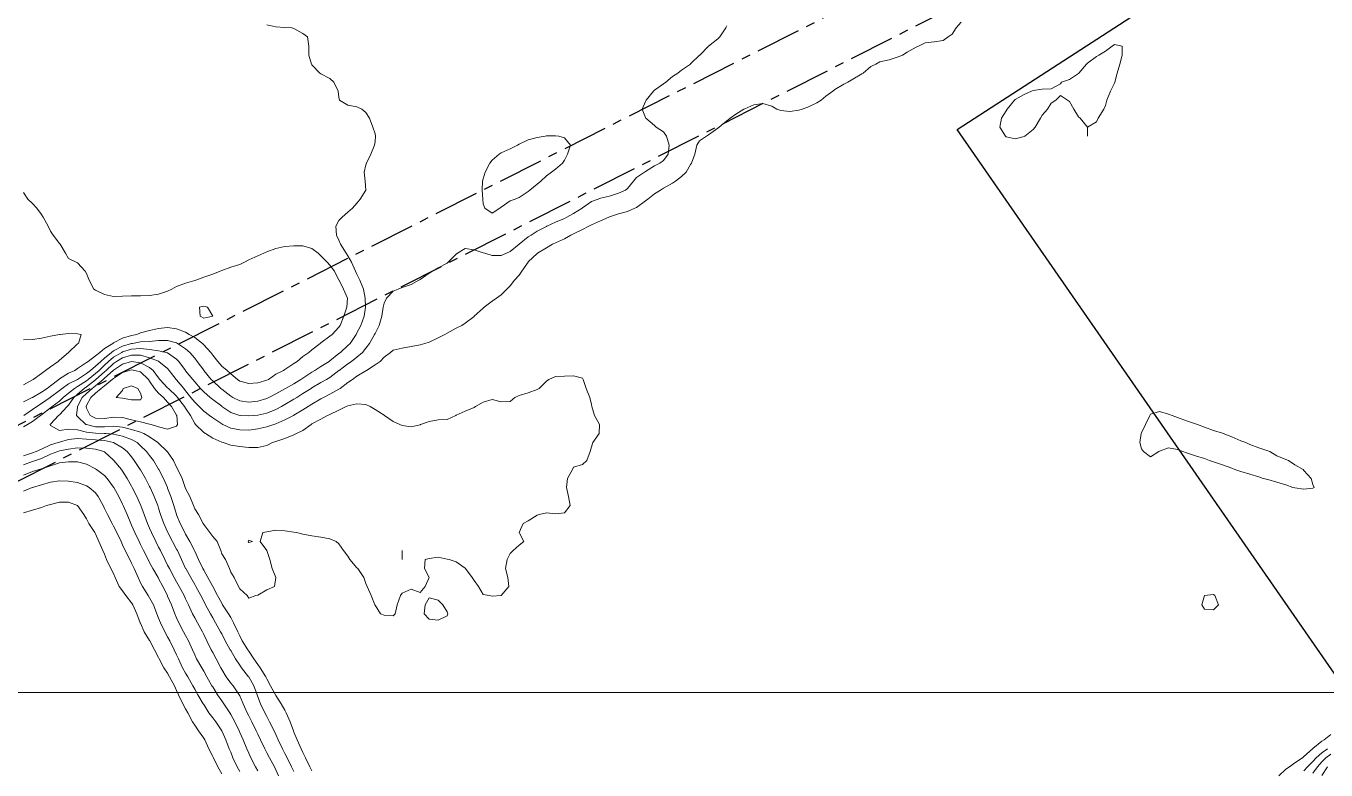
# Model space of a CAD drawing. Header units: centimetres. Extents: x 0 to 642158, y -847 to 649707.
# Drawn here: x 617479.9 to 617552, y 620683.1 to 620724.4 of the extents above; entities that cross this region are included whole.
import ezdxf

# ---------------------------------------------------------------- set-up
doc = ezdxf.new("R2010")
doc.units = ezdxf.units.CM
doc.header["$MEASUREMENT"] = 0
doc.linetypes.add('CENTERX2', pattern=[4, 2.5, -0.5, 0.5, -0.5])
doc.layers.add('MEV_grille', color=254, linetype='Continuous', lineweight=9)
doc.layers.add('WAL_topographie 0.5', color=253, linetype='Continuous', lineweight=20)
doc.layers.add('SPW_batiments', color=7, linetype='Continuous')
doc.layers.add('SPW_parcellaire cadastral', color=7, linetype='CENTERX2', lineweight=25, true_color=0xff0542)

# ---------------------------------------------------------------- blocks, each defined once
blk = doc.blocks.new('*U114')
at = {"layer": 'MEV_grille', "transparency": 33554687}
blk.add_lwpolyline([(-1338.461, 0), (1338.461, 0)], dxfattribs=at)
blk = doc.blocks.new('*U115')
at = {"layer": 'MEV_grille', "color": 0, "linetype": 'ByBlock', "lineweight": -2, "transparency": 16777216}
blk.add_blockref('*U114', (0, -1700), dxfattribs=at)

msp = doc.modelspace()

# ---------------------------------------------------------------- linework, layer by layer
at = {"layer": 'SPW_batiments'}
msp.add_lwpolyline([(617572.46, 620733.12), (617583.388, 620716.18), (617577.685, 620712.479), (617581.515, 620706.545), (617581.103, 620706.279), (617574.626, 620702.096), (617552.76, 620687.971), (617531.526, 620718.624), (617566.969, 620741.568), (617572.46, 620733.12)], dxfattribs=at)
at = {"layer": 'SPW_parcellaire cadastral'}
for points in [[(617404.956, 620754.186), (617454.845, 620780.014), (617546.487, 620840.855), (617597.653, 620762.022), (617447.371, 620685.97), (617443.362, 620692.406), (617418.115, 620733.491), (617404.956, 620754.186)], [(617622.857, 620723.826), (617495.619, 620638.846), (617461.462, 620689.988), (617598.891, 620759.697), (617622.857, 620723.826)]]:
    msp.add_lwpolyline(points, dxfattribs=at)
at = {"layer": 'WAL_topographie 0.5'}
for points in [[(617518.75, 620724.365), (617518.694, 620724.25), (617518.375, 620723.75), (617518.25, 620723.65), (617517.75, 620723.25), (617517.75, 620723.25), (617517.258, 620722.75), (617517.25, 620722.742), (617516.75, 620722.259), (617516.74, 620722.25), (617516.25, 620721.912), (617516.032, 620721.75), (617515.75, 620721.561), (617515.375, 620721.25), (617515.25, 620721.15), (617514.75, 620720.795), (617514.692, 620720.75), (617514.281, 620720.25), (617514.25, 620720.179), (617514.06, 620719.75), (617514.25, 620719.281), (617514.258, 620719.25), (617514.75, 620718.832), (617514.84, 620718.75), (617515.25, 620718.482), (617515.415, 620718.25), (617515.566, 620717.75), (617515.506, 620717.25), (617515.25, 620716.89), (617515.039, 620716.75), (617514.75, 620716.594), (617514.25, 620716.288), (617514.197, 620716.25), (617513.75, 620715.947), (617513.578, 620715.75), (617513.25, 620715.34), (617513.144, 620715.25), (617512.75, 620715.076), (617512.25, 620714.921), (617511.75, 620714.802), (617511.617, 620714.75), (617511.25, 620714.628), (617510.75, 620714.266), (617510.731, 620714.25), (617510.25, 620713.948), (617509.887, 620713.75), (617509.75, 620713.681), (617509.25, 620713.478), (617508.785, 620713.25), (617508.75, 620713.236), (617508.25, 620712.968), (617507.915, 620712.75), (617507.75, 620712.653), (617507.25, 620712.254), (617507.245, 620712.25), (617506.75, 620711.847), (617506.541, 620711.75), (617506.25, 620711.627), (617505.75, 620711.631), (617505.332, 620711.75), (617505.25, 620711.778), (617504.75, 620711.941), (617504.25, 620712.013), (617503.82, 620711.75), (617503.75, 620711.693), (617503.297, 620711.25), (617503.25, 620711.207), (617502.75, 620710.941), (617502.446, 620710.75), (617502.25, 620710.643), (617501.75, 620710.291), (617501.68, 620710.25), (617501.25, 620710.012), (617500.75, 620709.844), (617500.529, 620709.75), (617500.25, 620709.64), (617499.887, 620709.25), (617499.75, 620708.988), (617499.707, 620708.75), (617499.62, 620708.25), (617499.471, 620707.75), (617499.25, 620707.294), (617499.23, 620707.25), (617498.948, 620706.75), (617498.75, 620706.479), (617498.558, 620706.25), (617498.25, 620705.983), (617497.945, 620705.75), (617497.75, 620705.616), (617497.263, 620705.25), (617497.25, 620705.24), (617496.75, 620704.864), (617496.556, 620704.75), (617496.25, 620704.573), (617495.75, 620704.281), (617495.702, 620704.25), (617495.25, 620703.964), (617494.909, 620703.75), (617494.75, 620703.648), (617494.25, 620703.349), (617494.069, 620703.25), (617493.75, 620703.084), (617493.25, 620702.875), (617492.75, 620702.771), (617492.5, 620702.75), (617492.25, 620702.729), (617491.772, 620702.75), (617491.75, 620702.751), (617491.25, 620702.916), (617490.764, 620703.25), (617490.75, 620703.26), (617490.25, 620703.642), (617490.111, 620703.75), (617489.75, 620704.061), (617489.568, 620704.25), (617489.25, 620704.621), (617489.149, 620704.75), (617488.75, 620705.232), (617488.736, 620705.25), (617488.37, 620705.75), (617488.25, 620705.878), (617487.75, 620706.233), (617487.694, 620706.25), (617487.25, 620706.342), (617486.75, 620706.409), (617486.25, 620706.465), (617485.75, 620706.426), (617485.25, 620706.272), (617485.21, 620706.25), (617484.75, 620705.984), (617484.481, 620705.75), (617484.25, 620705.534), (617483.95, 620705.25), (617483.75, 620705.071), (617483.353, 620704.75), (617483.25, 620704.67), (617482.75, 620704.353), (617482.58, 620704.25), (617482.25, 620703.983), (617481.957, 620703.75), (617481.75, 620703.551), (617481.351, 620703.25), (617481.25, 620703.164), (617480.75, 620702.786), (617480.7, 620702.75), (617480.25, 620702.406), (617479.989, 620702.25), (617479.75, 620702.115)], [(617493.25, 620724.421), (617493.75, 620724.311), (617494.25, 620724.278), (617494.635, 620724.25), (617494.75, 620724.214), (617495.25, 620723.944), (617495.5, 620723.75), (617495.578, 620723.25), (617495.579, 620722.75), (617495.733, 620722.25), (617495.75, 620722.214), (617496.183, 620721.75), (617496.25, 620721.712), (617496.75, 620721.446), (617496.97, 620721.25), (617497.21, 620720.75), (617497.25, 620720.417), (617497.281, 620720.25), (617497.75, 620719.972), (617498.25, 620719.872), (617498.515, 620719.75), (617498.75, 620719.56), (617498.941, 620719.25), (617499.135, 620718.75), (617499.25, 620718.375), (617499.285, 620718.25), (617499.25, 620717.95), (617499.227, 620717.75), (617499.017, 620717.25), (617498.773, 620716.75), (617498.75, 620716.659), (617498.65, 620716.25), (617498.709, 620715.75), (617498.735, 620715.25), (617498.425, 620714.75), (617498.25, 620714.531), (617497.993, 620714.25), (617497.75, 620714.032), (617497.436, 620713.75), (617497.25, 620713.574), (617497.081, 620713.25), (617497.116, 620712.75), (617497.25, 620712.467), (617497.344, 620712.25), (617497.655, 620711.75), (617497.75, 620711.609), (617497.95, 620711.25), (617498.176, 620710.75), (617498.25, 620710.589), (617498.415, 620710.25), (617498.603, 620709.75), (617498.704, 620709.25), (617498.728, 620708.75), (617498.648, 620708.25), (617498.458, 620707.75), (617498.25, 620707.34), (617498.203, 620707.25), (617497.866, 620706.75), (617497.75, 620706.63), (617497.33, 620706.25), (617497.25, 620706.187), (617496.75, 620705.787), (617496.702, 620705.75), (617496.25, 620705.459), (617495.919, 620705.25), (617495.75, 620705.153), (617495.25, 620704.823), (617495.14, 620704.75), (617494.75, 620704.508), (617494.288, 620704.25), (617494.25, 620704.228), (617493.75, 620703.946), (617493.36, 620703.75), (617493.25, 620703.697), (617492.75, 620703.537), (617492.25, 620703.491), (617491.75, 620703.566), (617491.365, 620703.75), (617491.25, 620703.816), (617490.75, 620704.213), (617490.705, 620704.25), (617490.25, 620704.672), (617490.174, 620704.75), (617489.759, 620705.25), (617489.75, 620705.263), (617489.386, 620705.75), (617489.25, 620705.926), (617488.985, 620706.25), (617488.75, 620706.452), (617488.303, 620706.75), (617488.25, 620706.777), (617487.75, 620706.913), (617487.25, 620706.903), (617486.75, 620706.862), (617486.25, 620706.838), (617485.804, 620706.75), (617485.75, 620706.742), (617485.25, 620706.598), (617484.75, 620706.34), (617484.634, 620706.25), (617484.25, 620705.933), (617484.045, 620705.75), (617483.75, 620705.476), (617483.475, 620705.25), (617483.25, 620705.08), (617482.75, 620704.752), (617482.746, 620704.75), (617482.25, 620704.501), (617481.896, 620704.25), (617481.75, 620704.135), (617481.25, 620703.756), (617481.241, 620703.75), (617480.75, 620703.413), (617480.493, 620703.25), (617480.25, 620703.077), (617479.772, 620702.75)], [(617531.75, 620724.579), (617531.477, 620724.25), (617531.25, 620723.902), (617531.024, 620723.75), (617530.75, 620723.557), (617530.25, 620723.482), (617529.75, 620723.422), (617529.377, 620723.25), (617529.25, 620723.184), (617528.75, 620722.906), (617528.489, 620722.75), (617528.25, 620722.641), (617527.75, 620722.479), (617527.25, 620722.364), (617527.026, 620722.25), (617526.75, 620722.107), (617526.31, 620721.75), (617526.25, 620721.703), (617525.75, 620721.406), (617525.473, 620721.25), (617525.25, 620721.131), (617524.75, 620720.835), (617524.637, 620720.75), (617524.25, 620720.467), (617523.996, 620720.25), (617523.75, 620720.088), (617523.25, 620719.854), (617522.931, 620719.75), (617522.75, 620719.685), (617522.25, 620719.614), (617521.75, 620719.675), (617521.526, 620719.75), (617521.25, 620719.911), (617520.75, 620720.065), (617520.25, 620719.987), (617519.75, 620719.772), (617519.709, 620719.75), (617519.25, 620719.469), (617518.948, 620719.25), (617518.75, 620719.097), (617518.331, 620718.75), (617518.25, 620718.69), (617517.75, 620718.327), (617517.623, 620718.25), (617517.25, 620717.994), (617517.099, 620717.75), (617516.976, 620717.25), (617516.805, 620716.75), (617516.75, 620716.679), (617516.495, 620716.25), (617516.25, 620716.001), (617515.913, 620715.75), (617515.75, 620715.639), (617515.25, 620715.359), (617515.074, 620715.25), (617514.75, 620715.043), (617514.37, 620714.75), (617514.25, 620714.661), (617513.75, 620714.293), (617513.658, 620714.25), (617513.25, 620714.071), (617512.75, 620713.932), (617512.25, 620713.765), (617512.213, 620713.75), (617511.75, 620713.546), (617511.25, 620713.322), (617511.109, 620713.25), (617510.75, 620713.066), (617510.25, 620712.828), (617510.103, 620712.75), (617509.75, 620712.559), (617509.25, 620712.322), (617509.098, 620712.25), (617508.75, 620712.052), (617508.26, 620711.75), (617508.25, 620711.74), (617507.75, 620711.265), (617507.735, 620711.25), (617507.385, 620710.75), (617507.25, 620710.526), (617506.987, 620710.25), (617506.75, 620709.938), (617506.562, 620709.75), (617506.25, 620709.435), (617505.987, 620709.25), (617505.75, 620709.099), (617505.305, 620708.75), (617505.25, 620708.707), (617504.756, 620708.25), (617504.75, 620708.245), (617504.25, 620707.864), (617504.058, 620707.75), (617503.75, 620707.585), (617503.25, 620707.318), (617503.125, 620707.25), (617502.75, 620707.048), (617502.25, 620706.821), (617502.019, 620706.75), (617501.75, 620706.668), (617501.25, 620706.572), (617500.75, 620706.491), (617500.25, 620706.372), (617500.105, 620706.25), (617499.75, 620705.986), (617499.542, 620705.75), (617499.25, 620705.55), (617498.783, 620705.25), (617498.75, 620705.233), (617498.25, 620704.922), (617498, 620704.75), (617497.75, 620704.574), (617497.315, 620704.25), (617497.25, 620704.209), (617496.75, 620703.937), (617496.399, 620703.75), (617496.25, 620703.668), (617495.75, 620703.381), (617495.536, 620703.25), (617495.25, 620703.066), (617494.75, 620702.76), (617494.731, 620702.75), (617494.25, 620702.51), (617493.75, 620702.287), (617493.643, 620702.25), (617493.25, 620702.109), (617492.75, 620702), (617492.25, 620701.939), (617491.75, 620701.945), (617491.25, 620702.048), (617490.805, 620702.25), (617490.75, 620702.279), (617490.25, 620702.622), (617490.072, 620702.75), (617489.75, 620702.982), (617489.505, 620703.25), (617489.25, 620703.494), (617489.043, 620703.75), (617488.75, 620704.119), (617488.647, 620704.25), (617488.25, 620704.731), (617488.231, 620704.75), (617487.834, 620705.25), (617487.75, 620705.346), (617487.257, 620705.75), (617487.25, 620705.753), (617486.75, 620705.949), (617486.25, 620706.091), (617485.75, 620706.094), (617485.25, 620705.951), (617484.915, 620705.75), (617484.75, 620705.636), (617484.337, 620705.25), (617484.25, 620705.173), (617483.777, 620704.75), (617483.75, 620704.727), (617483.25, 620704.337), (617483.119, 620704.25), (617482.75, 620703.922), (617482.545, 620703.75), (617482.25, 620703.323), (617482.174, 620703.25), (617481.75, 620702.789), (617481.701, 620702.75), (617481.25, 620702.259), (617481.239, 620702.25), (617481.25, 620702.192), (617481.75, 620701.92), (617482.25, 620701.984), (617482.75, 620701.952), (617483.25, 620701.827), (617483.75, 620701.764), (617484.25, 620701.754), (617484.323, 620701.75), (617484.75, 620701.719), (617485.25, 620701.603), (617485.75, 620701.411), (617486.057, 620701.25), (617486.25, 620701.066), (617486.575, 620700.75), (617486.75, 620700.533), (617486.972, 620700.25), (617487.25, 620699.776), (617487.264, 620699.75), (617487.522, 620699.25), (617487.735, 620698.75), (617487.75, 620698.713), (617487.93, 620698.25), (617488.102, 620697.75), (617488.243, 620697.25), (617488.25, 620697.233), (617488.448, 620696.75), (617488.707, 620696.25), (617488.75, 620696.171), (617488.991, 620695.75), (617489.233, 620695.25), (617489.25, 620695.212), (617489.466, 620694.75), (617489.707, 620694.25), (617489.75, 620694.171), (617489.977, 620693.75), (617490.25, 620693.25), (617490.25, 620693.25), (617490.52, 620692.75), (617490.75, 620692.334), (617490.799, 620692.25), (617491.119, 620691.75), (617491.25, 620691.532), (617491.411, 620691.25), (617491.635, 620690.75), (617491.75, 620690.512), (617491.89, 620690.25), (617492.205, 620689.75), (617492.25, 620689.679), (617492.534, 620689.25), (617492.75, 620688.926), (617492.877, 620688.75), (617493.194, 620688.25), (617493.25, 620688.133), (617493.461, 620687.75), (617493.725, 620687.25), (617493.75, 620687.206), (617494.049, 620686.75), (617494.25, 620686.388), (617494.32, 620686.25), (617494.537, 620685.75), (617494.721, 620685.25), (617494.75, 620685.174), (617494.933, 620684.75), (617495.159, 620684.25), (617495.25, 620684.052), (617495.4, 620683.75), (617495.627, 620683.25), (617495.75, 620683.022)], [(617538.75, 620718.25), (617538.75, 620718.25), (617538.75, 620718.25), (617538.75, 620718.75), (617538.35, 620719.25), (617538.25, 620719.321), (617538, 620719.75), (617537.75, 620720.179), (617537.65, 620720.25), (617537.25, 620720.5), (617537, 620720.25), (617536.75, 620720.083), (617536.539, 620719.75), (617536.25, 620719.406), (617536.157, 620719.25), (617535.85, 620718.75), (617535.75, 620718.611), (617535.286, 620718.25), (617535.25, 620718.224), (617534.75, 620718.094), (617534.25, 620718.205), (617534.2, 620718.25), (617533.893, 620718.75), (617533.979, 620719.25), (617534.25, 620719.656), (617534.294, 620719.75), (617534.703, 620720.25), (617534.75, 620720.287), (617535.25, 620720.561), (617535.646, 620720.75), (617535.75, 620720.784), (617536.25, 620720.852), (617536.75, 620720.88), (617537.25, 620721.15), (617537.306, 620721.25), (617537.75, 620721.388), (617538.25, 620721.722), (617538.273, 620721.75), (617538.708, 620722.25), (617538.75, 620722.295), (617539.25, 620722.674), (617539.389, 620722.75), (617539.75, 620722.96), (617540.125, 620723.25), (617540.25, 620723.341), (617540.679, 620723.25), (617540.687, 620722.75), (617540.542, 620722.25), (617540.398, 620721.75), (617540.267, 620721.25), (617540.25, 620721.187), (617540.031, 620720.75), (617539.825, 620720.25), (617539.75, 620719.95), (617539.659, 620719.75), (617539.341, 620719.25), (617539.25, 620719.05), (617538.75, 620718.75), (617538.75, 620718.25)], [(617506.176, 620714.25), (617505.75, 620713.983), (617505.332, 620714.25), (617505.25, 620714.487), (617505.222, 620714.75), (617505.2, 620715.25), (617505.211, 620715.75), (617505.25, 620715.886), (617505.356, 620716.25), (617505.618, 620716.75), (617505.75, 620716.916), (617506.138, 620717.25), (617506.25, 620717.325), (617506.75, 620717.547), (617507.151, 620717.75), (617507.25, 620717.805), (617507.75, 620718.035), (617508.25, 620718.17), (617508.693, 620718.25), (617508.75, 620718.26), (617509.25, 620718.271), (617509.44, 620718.25), (617509.75, 620718.15), (617510.092, 620717.75), (617509.932, 620717.25), (617509.75, 620716.917), (617509.651, 620716.75), (617509.25, 620716.411), (617509.029, 620716.25), (617508.75, 620716.045), (617508.442, 620715.75), (617508.25, 620715.591), (617507.838, 620715.25), (617507.75, 620715.175), (617507.25, 620714.836), (617507.026, 620714.75), (617506.75, 620714.651), (617506.25, 620714.299), (617506.176, 620714.25)], [(617479.75, 620715.117), (617479.994, 620714.75), (617480.25, 620714.51), (617480.49, 620714.25), (617480.75, 620713.895), (617480.856, 620713.75), (617481.121, 620713.25), (617481.25, 620712.972), (617481.408, 620712.75), (617481.75, 620712.286), (617481.796, 620712.25), (617482.096, 620711.75), (617482.25, 620711.464), (617482.679, 620711.25), (617482.75, 620711.225), (617483.182, 620710.75), (617483.25, 620710.625), (617483.391, 620710.25), (617483.656, 620709.75), (617483.75, 620709.703), (617484.25, 620709.46), (617484.75, 620709.346), (617485.25, 620709.363), (617485.75, 620709.382), (617486.25, 620709.384), (617486.75, 620709.41), (617487.25, 620709.481), (617487.75, 620709.643), (617487.98, 620709.75), (617488.25, 620709.9), (617488.75, 620710.085), (617489.25, 620710.232), (617489.307, 620710.25), (617489.75, 620710.423), (617490.25, 620710.589), (617490.673, 620710.75), (617490.75, 620710.784), (617491.25, 620710.97), (617491.75, 620711.126), (617492.012, 620711.25), (617492.25, 620711.376), (617492.75, 620711.608), (617493.093, 620711.75), (617493.25, 620711.823), (617493.75, 620712.022), (617494.25, 620712.129), (617494.75, 620712.171), (617495.25, 620712.168), (617495.75, 620712.023), (617496.09, 620711.75), (617496.25, 620711.616), (617496.6, 620711.25), (617496.75, 620711.086), (617497, 620710.75), (617497.25, 620710.264), (617497.256, 620710.25), (617497.497, 620709.75), (617497.718, 620709.25), (617497.683, 620708.75), (617497.518, 620708.25), (617497.313, 620707.75), (617497.25, 620707.648), (617496.873, 620707.25), (617496.75, 620707.154), (617496.25, 620706.78), (617496.211, 620706.75), (617495.75, 620706.385), (617495.575, 620706.25), (617495.25, 620706.022), (617494.926, 620705.75), (617494.75, 620705.634), (617494.25, 620705.304), (617494.182, 620705.25), (617493.75, 620705.032), (617493.353, 620704.75), (617493.25, 620704.699), (617492.75, 620704.566), (617492.25, 620704.519), (617491.75, 620704.659), (617491.626, 620704.75), (617491.25, 620705.067), (617491.045, 620705.25), (617490.75, 620705.493), (617490.535, 620705.75), (617490.25, 620706.1), (617490.144, 620706.25), (617489.75, 620706.676), (617489.677, 620706.75), (617489.25, 620707.076), (617488.952, 620707.25), (617488.75, 620707.363), (617488.25, 620707.559), (617487.75, 620707.621), (617487.25, 620707.572), (617486.75, 620707.466), (617486.25, 620707.332), (617486.041, 620707.25), (617485.75, 620707.192), (617485.25, 620707.042), (617484.75, 620706.775), (617484.715, 620706.75), (617484.25, 620706.458), (617483.989, 620706.25), (617483.75, 620706.053), (617483.345, 620705.75), (617483.25, 620705.681), (617482.75, 620705.346), (617482.602, 620705.25), (617482.25, 620705.09), (617481.75, 620704.777), (617481.716, 620704.75), (617481.25, 620704.389), (617481.074, 620704.25), (617480.75, 620704.042), (617480.25, 620703.751), (617480.248, 620703.75), (617479.75, 620703.497)], [(617490.25, 620708.25), (617490.25, 620708.25), (617489.75, 620708.143), (617489.556, 620708.25), (617489.525, 620708.75), (617489.75, 620708.82), (617489.955, 620708.75), (617490.25, 620708.25), (617490.25, 620708.25)], [(617479.75, 620706.948), (617480.25, 620706.967), (617480.75, 620707.047), (617481.25, 620707.145), (617481.75, 620707.242), (617481.8, 620707.25), (617482.25, 620707.299), (617482.75, 620707.283), (617482.958, 620707.25), (617482.802, 620706.75), (617482.75, 620706.717), (617482.255, 620706.25), (617482.25, 620706.246), (617481.75, 620705.809), (617481.687, 620705.75), (617481.25, 620705.453), (617480.979, 620705.25), (617480.75, 620705.076), (617480.302, 620704.75), (617480.25, 620704.719), (617479.75, 620704.451)], [(617500.25, 620691.636), (617500.369, 620691.75), (617500.472, 620692.25), (617500.67, 620692.75), (617500.75, 620692.893), (617501.25, 620693.103), (617501.75, 620692.917), (617502.023, 620693.25), (617502.25, 620693.75), (617502, 620694.25), (617502.036, 620694.75), (617502.25, 620694.81), (617502.75, 620694.893), (617503.25, 620694.782), (617503.361, 620694.75), (617503.75, 620694.625), (617504.25, 620694.268), (617504.267, 620694.25), (617504.646, 620693.75), (617504.75, 620693.592), (617504.982, 620693.25), (617505.25, 620692.809), (617505.583, 620692.75), (617505.75, 620692.717), (617506.249, 620692.75), (617506.25, 620692.75), (617506.667, 620693.25), (617506.614, 620693.75), (617506.491, 620694.25), (617506.583, 620694.75), (617506.75, 620695.083), (617506.917, 620695.25), (617507.25, 620695.55), (617507.5, 620695.75), (617507.25, 620696.25), (617507.25, 620696.25), (617507.25, 620696.25), (617507.469, 620696.75), (617507.75, 620696.895), (617508.25, 620697.225), (617508.35, 620697.25), (617508.75, 620697.341), (617509.25, 620697.288), (617509.75, 620697.35), (617510.066, 620697.75), (617509.974, 620698.25), (617509.861, 620698.75), (617509.93, 620699.25), (617510.208, 620699.75), (617510.25, 620699.875), (617510.75, 620700.036), (617511, 620700.25), (617511.179, 620700.75), (617511.25, 620701), (617511.321, 620701.25), (617511.679, 620701.75), (617511.694, 620702.25), (617511.417, 620702.75), (617511.278, 620703.25), (617511.25, 620703.35), (617511.167, 620703.75), (617510.967, 620704.25), (617510.783, 620704.75), (617510.75, 620704.821), (617510.25, 620704.95), (617509.75, 620704.935), (617509.25, 620704.912), (617508.883, 620704.75), (617508.75, 620704.65), (617508.35, 620704.25), (617508.25, 620704.189), (617507.75, 620704.013), (617507.25, 620703.85), (617507, 620703.75), (617506.75, 620703.531), (617506.25, 620703.51), (617505.75, 620703.628), (617505.25, 620703.495), (617504.828, 620703.25), (617504.75, 620703.2), (617504.25, 620702.98), (617503.75, 620702.76), (617503.724, 620702.75), (617503.25, 620702.519), (617502.75, 620702.5), (617502.25, 620702.417), (617501.781, 620702.25), (617501.75, 620702.238), (617501.25, 620702.115), (617500.75, 620702.185), (617500.62, 620702.25), (617500.25, 620702.419), (617499.774, 620702.75), (617499.75, 620702.765), (617499.25, 620703.075), (617498.981, 620703.25), (617498.75, 620703.35), (617498.25, 620703.389), (617497.75, 620703.287), (617497.651, 620703.25), (617497.25, 620703.047), (617496.75, 620702.811), (617496.611, 620702.75), (617496.25, 620702.549), (617495.75, 620702.281), (617495.702, 620702.25), (617495.25, 620701.908), (617494.892, 620701.75), (617494.75, 620701.669), (617494.25, 620701.468), (617493.75, 620701.311), (617493.57, 620701.25), (617493.25, 620701.089), (617492.75, 620700.972), (617492.25, 620700.975), (617491.75, 620701.022), (617491.25, 620701.11), (617490.833, 620701.25), (617490.75, 620701.272), (617490.25, 620701.487), (617489.847, 620701.75), (617489.75, 620701.811), (617489.3, 620702.25), (617489.25, 620702.309), (617489.014, 620702.75), (617488.75, 620703.146), (617488.686, 620703.25), (617488.301, 620703.75), (617488.25, 620703.812), (617487.791, 620704.25), (617487.75, 620704.291), (617487.317, 620704.75), (617487.25, 620704.835), (617486.949, 620705.25), (617486.75, 620705.404), (617486.25, 620705.676), (617485.75, 620705.743), (617485.25, 620705.592), (617484.75, 620705.268), (617484.731, 620705.25), (617484.25, 620704.823), (617484.169, 620704.75), (617483.75, 620704.397), (617483.562, 620704.25), (617483.25, 620703.961), (617483.016, 620703.75), (617482.752, 620703.25), (617482.75, 620703.212), (617482.699, 620702.75), (617482.75, 620702.686), (617483.222, 620702.25), (617483.25, 620702.24), (617483.75, 620702.123), (617484.25, 620702.121), (617484.75, 620702.146), (617485.25, 620702.096), (617485.75, 620701.966), (617486.25, 620701.818), (617486.427, 620701.75), (617486.75, 620701.564), (617487.206, 620701.25), (617487.25, 620701.208), (617487.733, 620700.75), (617487.75, 620700.724), (617488.071, 620700.25), (617488.25, 620699.881), (617488.325, 620699.75), (617488.557, 620699.25), (617488.728, 620698.75), (617488.75, 620698.688), (617488.989, 620698.25), (617489.184, 620697.75), (617489.25, 620697.57), (617489.466, 620697.25), (617489.72, 620696.75), (617489.75, 620696.694), (617490.087, 620696.25), (617490.25, 620696.025), (617490.502, 620695.75), (617490.7, 620695.25), (617490.75, 620695.07), (617490.961, 620694.75), (617491.18, 620694.25), (617491.25, 620694.061), (617491.432, 620693.75), (617491.688, 620693.25), (617491.75, 620693.125), (617492.164, 620692.75), (617492.25, 620692.611), (617492.635, 620692.75), (617492.75, 620692.781), (617493.25, 620693.067), (617493.673, 620693.25), (617493.75, 620693.75), (617493.556, 620694.25), (617493.422, 620694.75), (617493.25, 620695.25), (617493.25, 620695.25), (617492.875, 620695.75), (617493.028, 620696.25), (617493.25, 620696.297), (617493.75, 620696.378), (617494.25, 620696.341), (617494.75, 620696.273), (617494.893, 620696.25), (617495.25, 620696.169), (617495.75, 620696.071), (617496.25, 620695.991), (617496.75, 620695.911), (617497.096, 620695.75), (617497.25, 620695.625), (617497.5, 620695.25), (617497.75, 620694.934), (617497.856, 620694.75), (617498.25, 620694.302), (617498.29, 620694.25), (617498.625, 620693.75), (617498.75, 620693.417), (617498.815, 620693.25), (617499.029, 620692.75), (617499.238, 620692.25), (617499.25, 620692.214), (617499.56, 620691.75), (617499.75, 620691.663), (617500.25, 620691.636)], [(617488.25, 620702.147), (617488.295, 620702.25), (617488.261, 620702.75), (617488.25, 620702.769), (617487.961, 620703.25), (617487.75, 620703.494), (617487.514, 620703.75), (617487.25, 620703.984), (617487.028, 620704.25), (617486.75, 620704.659), (617486.684, 620704.75), (617486.25, 620705.162), (617485.93, 620705.25), (617485.75, 620705.284), (617485.611, 620705.25), (617485.25, 620705.131), (617484.75, 620704.809), (617484.681, 620704.75), (617484.25, 620704.4), (617484.06, 620704.25), (617483.75, 620703.977), (617483.5, 620703.75), (617483.25, 620703.297), (617483.227, 620703.25), (617483.25, 620703.15), (617483.454, 620702.75), (617483.75, 620702.6), (617484.25, 620702.588), (617484.75, 620702.65), (617485.25, 620702.636), (617485.75, 620702.515), (617486.25, 620702.391), (617486.75, 620702.275), (617486.837, 620702.25), (617487.25, 620702.121), (617487.75, 620701.981), (617488.25, 620702.147)], [(617486.25, 620703.61), (617486.318, 620703.75), (617486.25, 620703.987), (617486.09, 620704.25), (617485.75, 620704.401), (617485.285, 620704.25), (617485.25, 620704.136), (617484.896, 620703.75), (617485.25, 620703.707), (617485.75, 620703.623), (617486.25, 620703.61)], [(617551.333, 620698.75), (617551.25, 620698.717), (617550.75, 620698.664), (617550.25, 620698.726), (617550.15, 620698.75), (617549.75, 620698.898), (617549.25, 620699.045), (617548.75, 620699.189), (617548.5, 620699.25), (617548.25, 620699.336), (617547.75, 620699.494), (617547.25, 620699.648), (617546.926, 620699.75), (617546.75, 620699.818), (617546.25, 620700.01), (617545.75, 620700.171), (617545.525, 620700.25), (617545.25, 620700.358), (617544.75, 620700.517), (617544.25, 620700.675), (617544.046, 620700.75), (617543.75, 620700.866), (617543.25, 620700.946), (617542.75, 620700.765), (617542.717, 620700.75), (617542.25, 620700.446), (617541.861, 620700.75), (617541.75, 620700.893), (617541.661, 620701.25), (617541.739, 620701.75), (617541.75, 620701.776), (617541.978, 620702.25), (617542.214, 620702.75), (617542.25, 620702.823), (617542.75, 620702.977), (617543.25, 620702.824), (617543.458, 620702.75), (617543.75, 620702.631), (617544.25, 620702.453), (617544.75, 620702.288), (617544.859, 620702.25), (617545.25, 620702.095), (617545.75, 620701.911), (617546.25, 620701.758), (617546.274, 620701.75), (617546.75, 620701.558), (617547.25, 620701.35), (617547.54, 620701.25), (617547.75, 620701.145), (617548.25, 620700.954), (617548.75, 620700.789), (617548.861, 620700.75), (617549.25, 620700.517), (617549.75, 620700.303), (617549.893, 620700.25), (617550.25, 620700.012), (617550.708, 620699.75), (617550.75, 620699.7), (617551.159, 620699.25), (617551.25, 620698.917), (617551.333, 620698.75)], [(617479.75, 620700.514), (617480.25, 620700.673), (617480.458, 620700.75), (617480.75, 620700.88), (617481.25, 620701.112), (617481.685, 620701.25), (617481.75, 620701.273), (617482.25, 620701.413), (617482.75, 620701.47), (617483.25, 620701.428), (617483.75, 620701.399), (617484.25, 620701.361), (617484.75, 620701.251), (617484.752, 620701.25), (617485.25, 620700.956), (617485.509, 620700.75), (617485.75, 620700.445), (617485.898, 620700.25), (617486.236, 620699.75), (617486.25, 620699.726), (617486.522, 620699.25), (617486.75, 620698.81), (617486.78, 620698.75), (617487.008, 620698.25), (617487.203, 620697.75), (617487.25, 620697.6), (617487.357, 620697.25), (617487.536, 620696.75), (617487.75, 620696.286), (617487.767, 620696.25), (617488.026, 620695.75), (617488.25, 620695.324), (617488.289, 620695.25), (617488.517, 620694.75), (617488.75, 620694.255), (617488.752, 620694.25), (617489.033, 620693.75), (617489.25, 620693.37), (617489.318, 620693.25), (617489.593, 620692.75), (617489.75, 620692.448), (617489.854, 620692.25), (617490.125, 620691.75), (617490.25, 620691.528), (617490.414, 620691.25), (617490.686, 620690.75), (617490.75, 620690.629), (617490.94, 620690.25), (617491.223, 620689.75), (617491.25, 620689.703), (617491.521, 620689.25), (617491.75, 620688.893), (617491.842, 620688.75), (617492.243, 620688.25), (617492.25, 620688.24), (617492.539, 620687.75), (617492.712, 620687.25), (617492.75, 620687.14), (617492.897, 620686.75), (617493.143, 620686.25), (617493.25, 620686.037), (617493.406, 620685.75), (617493.653, 620685.25), (617493.75, 620685.042), (617493.881, 620684.75), (617494.114, 620684.25), (617494.25, 620683.985), (617494.371, 620683.75), (617494.624, 620683.25), (617494.75, 620682.994)], [(617479.75, 620700.008), (617480.25, 620700.19), (617480.418, 620700.25), (617480.75, 620700.364), (617481.25, 620700.595), (617481.66, 620700.75), (617481.75, 620700.78), (617482.25, 620700.878), (617482.75, 620700.945), (617483.25, 620700.932), (617483.75, 620700.88), (617484.214, 620700.75), (617484.25, 620700.728), (617484.75, 620700.26), (617484.759, 620700.25), (617485.187, 620699.75), (617485.25, 620699.663), (617485.511, 620699.25), (617485.75, 620698.817), (617485.786, 620698.75), (617486.044, 620698.25), (617486.25, 620697.796), (617486.27, 620697.75), (617486.452, 620697.25), (617486.635, 620696.75), (617486.75, 620696.49), (617486.856, 620696.25), (617487.098, 620695.75), (617487.25, 620695.444), (617487.349, 620695.25), (617487.597, 620694.75), (617487.75, 620694.448), (617487.847, 620694.25), (617488.119, 620693.75), (617488.25, 620693.512), (617488.399, 620693.25), (617488.665, 620692.75), (617488.75, 620692.572), (617488.909, 620692.25), (617489.134, 620691.75), (617489.25, 620691.528), (617489.4, 620691.25), (617489.678, 620690.75), (617489.75, 620690.603), (617489.926, 620690.25), (617490.168, 620689.75), (617490.25, 620689.594), (617490.433, 620689.25), (617490.701, 620688.75), (617490.75, 620688.658), (617490.996, 620688.25), (617491.25, 620687.9), (617491.376, 620687.75), (617491.716, 620687.25), (617491.75, 620687.186), (617491.936, 620686.75), (617492.169, 620686.25), (617492.25, 620686.086), (617492.415, 620685.75), (617492.66, 620685.25), (617492.75, 620685.062), (617492.902, 620684.75), (617493.137, 620684.25), (617493.25, 620684.028), (617493.393, 620683.75), (617493.668, 620683.25), (617493.75, 620683.082), (617493.907, 620682.75)], [(617479.75, 620699.443), (617480.25, 620699.636), (617480.627, 620699.75), (617480.75, 620699.78), (617481.25, 620699.957), (617481.75, 620700.118), (617482.25, 620700.177), (617482.75, 620700.18), (617483.25, 620700.053), (617483.75, 620699.788), (617483.801, 620699.75), (617484.25, 620699.413), (617484.405, 620699.25), (617484.75, 620698.777), (617484.767, 620698.75), (617485.039, 620698.25), (617485.25, 620697.832), (617485.29, 620697.75), (617485.505, 620697.25), (617485.712, 620696.75), (617485.75, 620696.667), (617485.933, 620696.25), (617486.169, 620695.75), (617486.25, 620695.587), (617486.412, 620695.25), (617486.667, 620694.75), (617486.75, 620694.598), (617486.937, 620694.25), (617487.224, 620693.75), (617487.25, 620693.703), (617487.486, 620693.25), (617487.739, 620692.75), (617487.75, 620692.725), (617487.96, 620692.25), (617488.159, 620691.75), (617488.25, 620691.523), (617488.365, 620691.25), (617488.636, 620690.75), (617488.75, 620690.541), (617488.901, 620690.25), (617489.124, 620689.75), (617489.25, 620689.468), (617489.354, 620689.25), (617489.64, 620688.75), (617489.75, 620688.568), (617489.932, 620688.25), (617490.211, 620687.75), (617490.25, 620687.684), (617490.522, 620687.25), (617490.75, 620686.909), (617490.859, 620686.75), (617491.197, 620686.25), (617491.25, 620686.163), (617491.471, 620685.75), (617491.711, 620685.25), (617491.75, 620685.16), (617491.933, 620684.75), (617492.142, 620684.25), (617492.25, 620684.004), (617492.367, 620683.75), (617492.629, 620683.25), (617492.75, 620683.034)], [(617479.75, 620698.549), (617480.24, 620698.75), (617480.25, 620698.754), (617480.75, 620698.903), (617481.25, 620699.045), (617481.75, 620699.124), (617482.25, 620699.104), (617482.75, 620699.028), (617483.25, 620698.849), (617483.405, 620698.75), (617483.75, 620698.447), (617483.897, 620698.25), (617484.172, 620697.75), (617484.25, 620697.595), (617484.417, 620697.25), (617484.68, 620696.75), (617484.75, 620696.615), (617484.926, 620696.25), (617485.166, 620695.75), (617485.25, 620695.576), (617485.404, 620695.25), (617485.655, 620694.75), (617485.75, 620694.556), (617485.896, 620694.25), (617486.118, 620693.75), (617486.25, 620693.468), (617486.355, 620693.25), (617486.672, 620692.75), (617486.75, 620692.628), (617486.961, 620692.25), (617487.156, 620691.75), (617487.25, 620691.508), (617487.35, 620691.25), (617487.592, 620690.75), (617487.75, 620690.456), (617487.864, 620690.25), (617488.119, 620689.75), (617488.25, 620689.465), (617488.345, 620689.25), (617488.583, 620688.75), (617488.75, 620688.456), (617488.873, 620688.25), (617489.151, 620687.75), (617489.25, 620687.566), (617489.432, 620687.25), (617489.727, 620686.75), (617489.75, 620686.71), (617490.034, 620686.25), (617490.25, 620685.975), (617490.425, 620685.75), (617490.75, 620685.255), (617490.752, 620685.25), (617490.971, 620684.75), (617491.169, 620684.25), (617491.25, 620684.058), (617491.371, 620683.75), (617491.604, 620683.25), (617491.75, 620682.991)], [(617479.75, 620697.343), (617480.25, 620697.488), (617480.75, 620697.645), (617481.038, 620697.75), (617481.25, 620697.804), (617481.75, 620697.93), (617482.25, 620697.945), (617482.745, 620697.75), (617482.75, 620697.746), (617483.098, 620697.25), (617483.25, 620697.012), (617483.385, 620696.75), (617483.71, 620696.25), (617483.75, 620696.186), (617483.936, 620695.75), (617484.154, 620695.25), (617484.25, 620695.053), (617484.368, 620694.75), (617484.604, 620694.25), (617484.75, 620693.981), (617484.851, 620693.75), (617485.071, 620693.25), (617485.25, 620693.02), (617485.426, 620692.75), (617485.75, 620692.346), (617485.817, 620692.25), (617486.041, 620691.75), (617486.236, 620691.25), (617486.25, 620691.222), (617486.458, 620690.75), (617486.75, 620690.259), (617486.755, 620690.25), (617487.014, 620689.75), (617487.25, 620689.327), (617487.287, 620689.25), (617487.548, 620688.75), (617487.75, 620688.445), (617487.861, 620688.25), (617488.123, 620687.75), (617488.25, 620687.478), (617488.347, 620687.25), (617488.595, 620686.75), (617488.75, 620686.469), (617488.869, 620686.25), (617489.137, 620685.75), (617489.25, 620685.563), (617489.467, 620685.25), (617489.75, 620684.849), (617489.808, 620684.75), (617490.034, 620684.25), (617490.25, 620683.826), (617490.286, 620683.75), (617490.527, 620683.25), (617490.75, 620682.862)], [(617492.45, 620695.75), (617492.25, 620695.691), (617492.212, 620695.75), (617492.25, 620695.827), (617492.45, 620695.75)], [(617500.75, 620694.75), (617500.75, 620694.75), (617500.75, 620694.75), (617500.75, 620695.25), (617500.75, 620695.25), (617500.75, 620695.25), (617500.75, 620694.75)], [(617503.25, 620691.639), (617503.296, 620691.75), (617503.25, 620691.85), (617503.015, 620692.25), (617502.75, 620692.5), (617502.25, 620692.625), (617502.025, 620692.25), (617501.981, 620691.75), (617502.25, 620691.446), (617502.75, 620691.385), (617503.25, 620691.639)], [(617546.014, 620692.25), (617545.75, 620691.964), (617545.25, 620692.006), (617545.099, 620692.25), (617545.237, 620692.75), (617545.25, 620692.765), (617545.75, 620692.811), (617545.818, 620692.75), (617546.014, 620692.25)], [(617549.363, 620682.75), (617549.75, 620683.114), (617549.954, 620683.25), (617550.25, 620683.472), (617550.671, 620683.75), (617550.75, 620683.818), (617551.238, 620684.25), (617551.25, 620684.262), (617551.75, 620684.673), (617551.883, 620684.75), (617552.25, 620685.045)], [(617550.75, 620683.034), (617550.957, 620683.25), (617551.25, 620683.547), (617551.429, 620683.75), (617551.75, 620684.032), (617552.064, 620684.25)], [(617551.25, 620682.894), (617551.506, 620683.25), (617551.75, 620683.524), (617551.974, 620683.75), (617552.25, 620683.954)], [(617551.75, 620682.768), (617552.062, 620683.25)]]:
    msp.add_lwpolyline(points, dxfattribs=at)

# ---------------------------------------------------------------- block references
at = {"layer": 'MEV_grille', "transparency": 33554687}
msp.add_blockref('*U115', (616669.481, 622387.381), dxfattribs=at)

doc.saveas('drawing.dxf')
